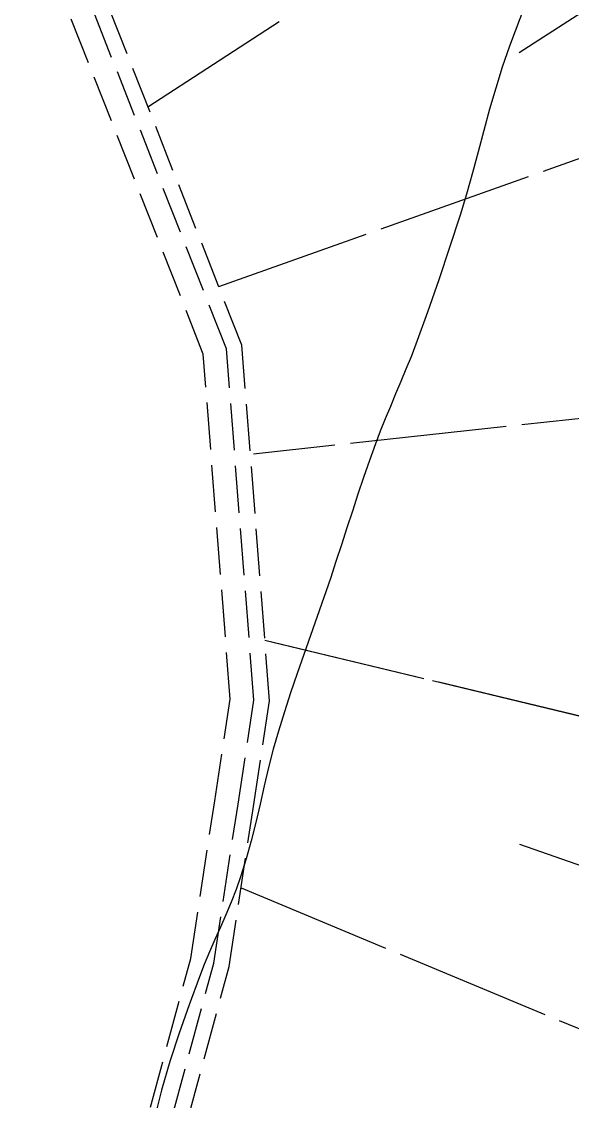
# Model space of a CAD drawing. Header units: millimetres. Extents: x 127045 to 128191, y 151549 to 152340.
# Drawn here: x 127216.2 to 127251.4, y 151887.2 to 151956.2 of the extents above; entities that cross this region are included whole.
import ezdxf

# ---------------------------------------------------------------- set-up
doc = ezdxf.new("R2010")
doc.units = ezdxf.units.MM
doc.header["$MEASUREMENT"] = 0
doc.linetypes.add('INT_344$0$TYPE1', pattern=[4, 3, -1])
doc.linetypes.add('INT_344$0$TYPE3', pattern=[11, 10, -1])
doc.layers.get('0').update_dxf_attribs({"color": 252, "linetype": 'CONTINUOUS'})
for name, color, linetype in [('INT_344$0$105', 252, 'CONTINUOUS'), ('INT_344$0$106', 252, 'CONTINUOUS'), ('INT_344$0$113', 252, 'CONTINUOUS'), ('TGV_344$0$36', 252, 'CONTINUOUS')]:
    doc.layers.add(name, color=color, linetype=linetype)

# ---------------------------------------------------------------- blocks, each defined once
blk = doc.blocks.new('INT_344')
at = {"layer": 'INT_344$0$105', "linetype": 'INT_344$0$TYPE1'}
for p, q in [((127230.305142, 151935.54283), (127218.727496, 151964.922169)), ((127232.077725, 151912.840275, 57.12804000000001), (127230.305142, 151935.54283)), ((127231.046142, 151906.073573, 57.221695), (127232.077725, 151912.840275, 57.12804000000001)), ((127229.489152, 151895.860439, 57.36304499999999), (127231.046142, 151906.073573, 57.221695)), ((127226.847438, 151886.112523, 57.167171), (127229.489152, 151895.860439, 57.36304499999999))]:
    blk.add_line(p, q, dxfattribs=at)
at = {"layer": 'INT_344$0$106', "linetype": 'INT_344$0$TYPE1'}
for p, q in [((127229.31984, 151935.315603), (127217.731603, 151964.721818)), ((127227.841887, 151934.974762), (127216.237763, 151964.42129)), ((127231.071799, 151912.877191, 57.12804000000001), (127229.31984, 151935.315603)), ((127229.56291, 151912.932565, 57.12804000000001), (127227.841887, 151934.974762)), ((127228.574697, 151906.450344, 57.221695), (127229.56291, 151912.932565, 57.12804000000001)), ((127230.057564, 151906.224281, 57.221695), (127231.071799, 151912.877191, 57.12804000000001)), ((127227.039085, 151896.377444, 57.36304499999999), (127228.574697, 151906.450344, 57.221695)), ((127228.509125, 151896.067241, 57.36304499999999), (127230.057564, 151906.224281, 57.221695)), ((127224.467722, 151886.889123, 57.167171), (127227.039085, 151896.377444, 57.36304499999999)), ((127225.895551, 151886.423163, 57.167171), (127228.509125, 151896.067241, 57.36304499999999))]:
    blk.add_line(p, q, dxfattribs=at)
at = {"layer": 'INT_344$0$113', "linetype": 'INT_344$0$TYPE3'}
for p, q in [((127224.303464, 151950.772637), (127253.149861, 151969.479001)), ((127248.020177, 151954.230468), (127259.114415, 151961.42488)), ((127228.827857, 151939.291576), (127262.50578, 151951.253298)), ((127269.047601, 151932.728032), (127231.036932, 151928.583646)), ((127269.047601, 151932.728032), (127231.036932, 151928.583646)), ((127231.775888, 151916.70609), (127262.423094, 151909.335687)), ((127232.196948, 151916.604829), (127261.365309, 151909.590076)), ((127248.03125, 151903.671875), (127258.436058, 151900.039335)), ((127230.254458, 151900.880491), (127254.471731, 151890.795931))]:
    blk.add_line(p, q, dxfattribs=at)
blk = doc.blocks.new('TGV_344')
at = {"layer": 'TGV_344$0$36'}
for p, q in [((127248.417336, 151957.331683, -0.3147449999999949), (127247.386694, 151954.632087, -0.4092689999999948)), ((127247.386694, 151954.632087, -0.4092689999999948), (127246.928811, 151953.303189, -0.4543079999999975)), ((127246.928811, 151953.303189, -0.4543079999999975), (127246.511359, 151951.961245, -0.4993289999999959)), ((127246.511359, 151951.961245, -0.4993289999999959), (127246.124286, 151950.610659, -0.5443399999999912)), ((127246.124286, 151950.610659, -0.5443399999999912), (127245.757236, 151949.254907, -0.5893509999999935)), ((127245.757236, 151949.254907, -0.5893509999999935), (127245.397561, 151947.898583, -0.634323000000002)), ((127245.397561, 151947.898583, -0.634323000000002), (127245.031897, 151946.54359, -0.6792999999999978)), ((127245.031897, 151946.54359, -0.6792999999999978), (127244.649729, 151945.192922, -0.7242819999999952)), ((127244.649729, 151945.192922, -0.7242819999999952), (127244.240694, 151943.850087, -0.7692699999999988)), ((127244.240694, 151943.850087, -0.7692699999999988), (127243.571115, 151941.777488, -0.7985199999999963)), ((127243.571115, 151941.777488, -0.7985199999999963), (127242.878611, 151939.712375, -0.8277689999999964)), ((127242.878611, 151939.712375, -0.8277689999999964), (127242.160134, 151937.65608, -0.8570179999999965)), ((127242.160134, 151937.65608, -0.8570179999999965), (127241.412694, 151935.610087, -0.8862699999999961)), ((127241.412694, 151935.610087, -0.8862699999999961), (127241.104614, 151934.807935, -0.9145230000000026)), ((127241.104614, 151934.807935, -0.9145230000000026), (127240.783747, 151934.010845, -0.942771999999998)), ((127240.783747, 151934.010845, -0.942771999999998), (127240.454276, 151933.217362, -0.9710199999999958)), ((127240.454276, 151933.217362, -0.9710199999999958), (127240.120311, 151932.425852, -0.9992659999999915)), ((127240.120311, 151932.425852, -0.9992659999999915), (127239.78669, 151931.634145, -1.027513999999989)), ((127239.78669, 151931.634145, -1.027513999999989), (127239.458289, 151930.84016, -1.055762999999992)), ((127239.458289, 151930.84016, -1.055762999999992), (127239.139226, 151930.042282, -1.084013999999989)), ((127239.139226, 151930.042282, -1.084013999999989), (127238.833694, 151929.239087, -1.112267999999993)), ((127238.833694, 151929.239087, -1.112267999999993), (127238.448322, 151928.173109, -1.132522000000002)), ((127238.448322, 151928.173109, -1.132522000000002), (127238.076785, 151927.10226, -1.152774999999998)), ((127238.076785, 151927.10226, -1.152774999999998), (127237.71606, 151926.02778, -1.17302699999999)), ((127237.71606, 151926.02778, -1.17302699999999), (127237.363076, 151924.950786, -1.19327899999999)), ((127237.363076, 151924.950786, -1.19327899999999), (127237.013998, 151923.872817, -1.213526999999992)), ((127237.013998, 151923.872817, -1.213526999999992), (127236.664809, 151922.79486, -1.233773999999997)), ((127236.664809, 151922.79486, -1.233773999999997), (127236.312405, 151921.717931, -1.254022999999997)), ((127236.312405, 151921.717931, -1.254022999999997), (127235.953694, 151920.643087, -1.274270999999999)), ((127235.953694, 151920.643087, -1.274270999999999), (127235.536847, 151919.425492, -1.296766999999996)), ((127235.536847, 151919.425492, -1.296766999999996), (127235.111568, 151918.210815, -1.319262999999992)), ((127235.111568, 151918.210815, -1.319262999999992), (127234.682228, 151916.997595, -1.341757999999999)), ((127234.682228, 151916.997595, -1.341757999999999), (127234.253178, 151915.784313, -1.364253999999995)), ((127234.253178, 151915.784313, -1.364253999999995), (127233.829246, 151914.568742, -1.386755999999998)), ((127233.829246, 151914.568742, -1.386755999999998), (127233.415574, 151913.349549, -1.409257999999994)), ((127233.415574, 151913.349549, -1.409257999999994), (127233.016566, 151912.125379, -1.431761000000002)), ((127233.016566, 151912.125379, -1.431761000000002), (127232.636694, 151910.895087, -1.454266999999994)), ((127232.636694, 151910.895087, -1.454266999999994), (127232.309407, 151909.739039, -1.449767999999992)), ((127232.309407, 151909.739039, -1.449767999999992), (127232.012512, 151908.574917, -1.445268999999996)), ((127232.012512, 151908.574917, -1.445268999999996), (127231.73517, 151907.406316, -1.440771999999996)), ((127231.73517, 151907.406316, -1.440771999999996), (127231.466346, 151906.236096, -1.436275000000002)), ((127231.466346, 151906.236096, -1.436275000000002), (127231.192727, 151905.065922, -1.431775000000002)), ((127231.192727, 151905.065922, -1.431775000000002), (127230.901477, 151903.899533, -1.427273999999997)), ((127230.901477, 151903.899533, -1.427273999999997), (127230.581669, 151902.740156, -1.422771999999995)), ((127230.581669, 151902.740156, -1.422771999999995), (127230.222694, 151901.592087, -1.418267999999998)), ((127230.222694, 151901.592087, -1.418267999999998), (127229.933594, 151900.776014, -1.457679999999996)), ((127229.933594, 151900.776014, -1.457679999999996), (127229.617533, 151899.970153, -1.497073999999998)), ((127229.617533, 151899.970153, -1.497073999999998), (127229.282111, 151899.172508, -1.536456999999999)), ((127229.282111, 151899.172508, -1.536456999999999), (127228.934663, 151898.380369, -1.57583799999999)), ((127228.934663, 151898.380369, -1.57583799999999), (127228.584126, 151897.590472, -1.615186999999999)), ((127228.584126, 151897.590472, -1.615186999999999), (127228.238766, 151896.798042, -1.654540999999995)), ((127228.238766, 151896.798042, -1.654540999999995), (127227.905817, 151896.000091, -1.69390099999999)), ((127227.905817, 151896.000091, -1.69390099999999), (127227.592694, 151895.194087, -1.733269999999997)), ((127227.592694, 151895.194087, -1.733269999999997), (127226.932545, 151893.405157, -1.80722699999999)), ((127226.932545, 151893.405157, -1.80722699999999), (127226.292304, 151891.607674, -1.881205999999992)), ((127226.292304, 151891.607674, -1.881205999999992), (127225.697313, 151889.793505, -1.95521699999999)), ((127225.697313, 151889.793505, -1.95521699999999), (127225.173694, 151887.957087, -2.029267999999995)), ((127225.173694, 151887.957087, -2.029267999999995), (127224.770598, 151886.342009, -2.065487999999988))]:
    blk.add_line(p, q, dxfattribs=at)
blk = doc.blocks.new('FR-344-A')
for name in ['TGV_344', 'INT_344']:
    blk.add_blockref(name, (0, 0))

msp = doc.modelspace()

# ---------------------------------------------------------------- block references
msp.add_blockref('FR-344-A', (0, 0))

doc.saveas('drawing.dxf')
